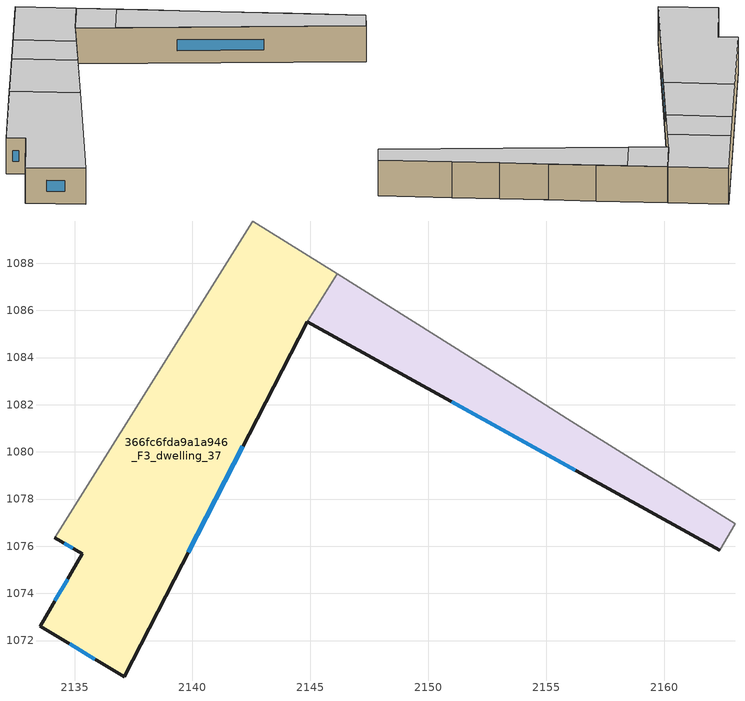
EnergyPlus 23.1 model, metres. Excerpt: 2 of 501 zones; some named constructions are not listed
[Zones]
366fc6fda9a1a946_F3_dwelling_36
 floor to 366fc6fda9a1a946_F2_dwelling_36 (EU_floor_Construction): 2163.01,1076.96 2162.36,1075.83 2144.86,1085.53 2146.13,1087.54 z9
 wall outside (EU_wall_Construction): 2144.86,1085.53 2162.36,1075.83 z9:12
 wall to 366fc6fda9a1a946_F3_dwelling_37 (EU_wall_Construction): 2146.13,1087.54 2144.86,1085.53 z9:12
 wall adiabatic (EU_wall_Construction): 2162.36,1075.83 2163.01,1076.96 z9:12
 wall to 366fc6fda9a1a946_F3_dwelling_24 (EU_wall_Construction): 2163.01,1076.96 2158.71,1079.65 z9:12
 wall to 366fc6fda9a1a946_F3_dwelling_25 (EU_wall_Construction): 2158.71,1079.65 2155.91,1081.41 z9:12
 wall to 366fc6fda9a1a946_F3_dwelling_26 (EU_wall_Construction): 2155.9,1081.41 2153.1,1083.18 z9:12
 wall to 366fc6fda9a1a946_F3_dwelling_27 (EU_wall_Construction): 2153.1,1083.18 2150.29,1084.94 z9:12
 wall to 366fc6fda9a1a946_F3_dwelling_28 (EU_wall_Construction): 2150.29,1084.94 2146.13,1087.54 z9:12
 window (EU_Window_Construction): 2151,1082.12 2156.23,1079.23 z10.05:10.95
 ceiling to 366fc6fda9a1a946_F4_dwelling_36 (EU_floor_Construction): 2162.36,1075.83 2163.01,1076.96 2148.49,1086.06 2147.31,1084.17 z12
 ceiling to 366fc6fda9a1a946_F4_dwelling_34 (EU_floor_Construction): 2147.31,1084.17 2148.49,1086.06 2146.13,1087.54 2144.86,1085.53 z12
366fc6fda9a1a946_F3_dwelling_37
 floor to 366fc6fda9a1a946_F2_dwelling_37 (EU_floor_Construction): 2146.13,1087.54 2144.86,1085.53 2137.1,1070.47 2133.54,1072.61 2135.34,1075.69 2134.15,1076.36 2142.57,1089.78 z9
 wall outside (EU_wall_Construction): 2134.15,1076.36 2135.34,1075.69 2133.54,1072.61 2137.1,1070.47 2144.86,1085.53 z9:12
 wall to 366fc6fda9a1a946_F3_dwelling_38 (EU_wall_Construction): 2142.57,1089.78 2134.15,1076.36 z9:12
 wall to 366fc6fda9a1a946_F3_dwelling_29 (EU_wall_Construction): 2146.13,1087.54 2142.57,1089.78 z9:12
 window (EU_Window_Construction): 2134.7,1074.61 2134.17,1073.69 / 2134.57,1076.13 2134.92,1075.92 / 2139.83,1075.75 2142.14,1080.25 / 2134.79,1071.86 2135.85,1071.22 z10.05:10.95
 ceiling to 366fc6fda9a1a946_F4_dwelling_29 (EU_floor_Construction): 2137.1,1070.47 2141.28,1078.57 2137.16,1081.16 2134.15,1076.36 2135.34,1075.69 2133.54,1072.61 z12
 ceiling to 366fc6fda9a1a946_F4_dwelling_34 (EU_floor_Construction): 2144.86,1085.53 2146.13,1087.54 2142.57,1089.78 2140.46,1086.42 2144.14,1084.12 z12
 ceiling to 366fc6fda9a1a946_F4_dwelling_32 (EU_floor_Construction): 2143.09,1082.07 2144.14,1084.12 2140.46,1086.42 2139.25,1084.48 z12
 ceiling to 366fc6fda9a1a946_F4_dwelling_31 (EU_floor_Construction): 2141.28,1078.57 2143.09,1082.07 2139.25,1084.48 2137.16,1081.16 z12
[SCHEDULE:FILE] Column Number=1; Rows to Skip at Top=0; Number of Hours of Data=8760; Column Separator=Comma; Interpolate to Timestep=No; Minutes per Item=60; Adjust Schedule for Daylight Savings=Yes
Name | File
EU_Step8_GainSchedule_366fc6fda9a1a946_F3_dwelling_14_f000 | ../../schedules/366fc6fda9a1a946/366fc6fda9a1a946_F3_dwelling_14_f000_gain.csv
EU_Step8_GainSchedule_366fc6fda9a1a946_F3_dwelling_15_f000 | ../../schedules/366fc6fda9a1a946/366fc6fda9a1a946_F3_dwelling_15_f000_gain.csv
EU_Step8_GainSchedule_366fc6fda9a1a946_F3_dwelling_16_f000 | ../../schedules/366fc6fda9a1a946/366fc6fda9a1a946_F3_dwelling_16_f000_gain.csv
EU_Step8_GainSchedule_366fc6fda9a1a946_F3_dwelling_17_f000 | ../../schedules/366fc6fda9a1a946/366fc6fda9a1a946_F3_dwelling_17_f000_gain.csv
EU_Step8_GainSchedule_366fc6fda9a1a946_F3_dwelling_18_f000 | ../../schedules/366fc6fda9a1a946/366fc6fda9a1a946_F3_dwelling_18_f000_gain.csv
EU_Step8_GainSchedule_366fc6fda9a1a946_F3_dwelling_27_f000 | ../../schedules/366fc6fda9a1a946/366fc6fda9a1a946_F3_dwelling_27_f000_gain.csv
EU_Step8_GainSchedule_366fc6fda9a1a946_F3_dwelling_28_f000 | ../../schedules/366fc6fda9a1a946/366fc6fda9a1a946_F3_dwelling_28_f000_gain.csv
EU_Step8_GainSchedule_366fc6fda9a1a946_F3_dwelling_29_f000 | ../../schedules/366fc6fda9a1a946/366fc6fda9a1a946_F3_dwelling_29_f000_gain.csv
EU_Step8_GainSchedule_366fc6fda9a1a946_F3_dwelling_30_f000 | ../../schedules/366fc6fda9a1a946/366fc6fda9a1a946_F3_dwelling_30_f000_gain.csv
EU_Step8_GainSchedule_366fc6fda9a1a946_F3_dwelling_31_f000 | ../../schedules/366fc6fda9a1a946/366fc6fda9a1a946_F3_dwelling_31_f000_gain.csv
EU_Step8_GainSchedule_366fc6fda9a1a946_F3_dwelling_32_f000 | ../../schedules/366fc6fda9a1a946/366fc6fda9a1a946_F3_dwelling_32_f000_gain.csv
EU_Step8_GainSchedule_366fc6fda9a1a946_F3_dwelling_33_f000 | ../../schedules/366fc6fda9a1a946/366fc6fda9a1a946_F3_dwelling_33_f000_gain.csv
EU_Step8_GainSchedule_366fc6fda9a1a946_F3_dwelling_34_f000 | ../../schedules/366fc6fda9a1a946/366fc6fda9a1a946_F3_dwelling_34_f000_gain.csv
EU_Step8_GainSchedule_366fc6fda9a1a946_F3_dwelling_35_f000 | ../../schedules/366fc6fda9a1a946/366fc6fda9a1a946_F3_dwelling_35_f000_gain.csv
EU_Step8_GainSchedule_366fc6fda9a1a946_F3_dwelling_44_f000 | ../../schedules/366fc6fda9a1a946/366fc6fda9a1a946_F3_dwelling_44_f000_gain.csv
EU_Step8_GainSchedule_366fc6fda9a1a946_F3_dwelling_45_f000 | ../../schedules/366fc6fda9a1a946/366fc6fda9a1a946_F3_dwelling_45_f000_gain.csv
EU_Step8_GainSchedule_366fc6fda9a1a946_F3_dwelling_47_f000 | ../../schedules/366fc6fda9a1a946/366fc6fda9a1a946_F3_dwelling_47_f000_gain.csv
